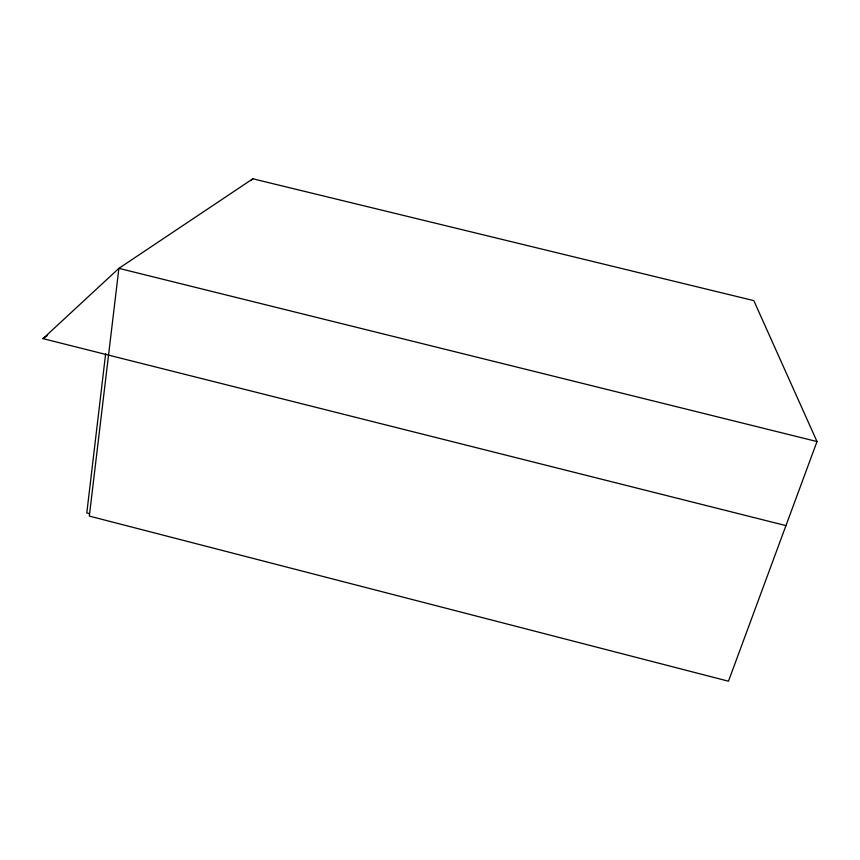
<?xml version="1.0" encoding="UTF-8"?>
<svg xmlns="http://www.w3.org/2000/svg" width="860" height="860" viewBox="0 0 860 860"><rect width="100%" height="100%" fill="white"/><g stroke="black" fill="none" stroke-linecap="round" stroke-linejoin="round"><path stroke-width="1.29" d="M105.651 353.621L86.806 512.958L89.257 513.592M817 441.556L728.474 681.206L89.322 516.086L118.895 268.352L252.84 178.794L753.822 300.635L817 441.556L118.895 268.352L43 338.625L785.954 525.611M250.862 180.589L252.84 178.794M43 338.625L47.364 335.55"/></g></svg>
